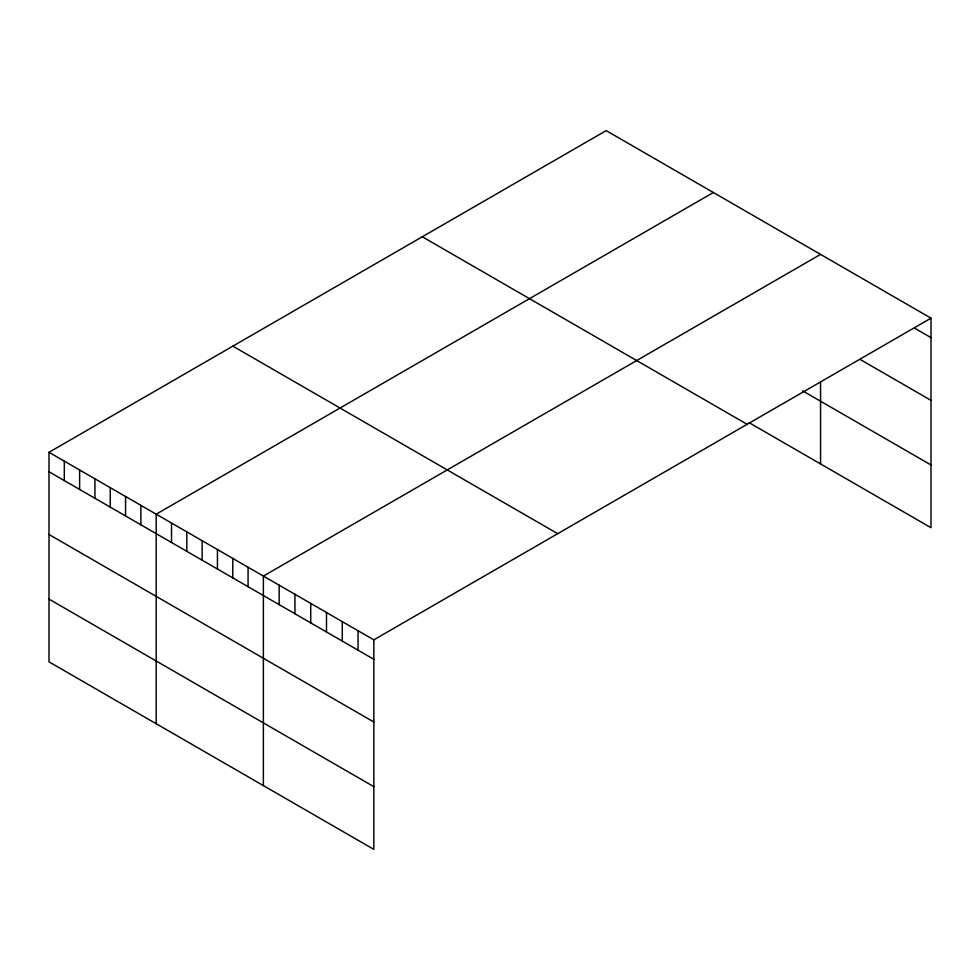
<?xml version="1.0" encoding="UTF-8"?>
<svg xmlns="http://www.w3.org/2000/svg" width="980" height="980" viewBox="0 0 980 980"><rect width="100%" height="100%" fill="white"/><g stroke="black" fill="none" stroke-linecap="round" stroke-linejoin="round"><path stroke-width="1.47" d="M49 452.295L373.833 639.842L373.833 849.378L49 661.843L49 452.295L606.167 130.622L931 318.157L931 527.706L749.1 422.674M713.367 192.509L156.2 514.194L156.2 723.73M820.554 254.396L263.387 576.081L263.387 785.617M373.833 639.842L931 318.157M915.222 328.521L931 337.622M859.999 359.354L931 400.355M802.694 390.898L931 464.973M422.307 236.78L747.14 424.316M232.86 346.148L557.694 533.684M49 471.76L373.833 659.307M49 534.492L373.833 722.027M49 599.111L373.833 786.658M820.554 382.114L820.554 463.932M358.055 630.728L358.055 650.193M342.277 621.626L342.277 641.079M326.499 612.512L326.499 631.977M310.721 603.398L310.721 622.864M294.943 594.297L294.943 613.762M279.165 585.183L279.165 604.648M248.075 567.236L248.075 586.702M232.762 558.392L232.762 577.857M217.45 549.56L217.45 569.013M202.137 540.715L202.137 560.168M186.825 531.87L186.825 551.336M171.512 523.026L171.512 542.491M140.875 505.349L140.875 524.815M125.563 496.505L125.563 515.97M110.25 487.66L110.25 507.126M94.938 478.828L94.938 498.281M79.625 469.984L79.625 489.449M64.312 461.139L64.312 480.604"/></g></svg>
